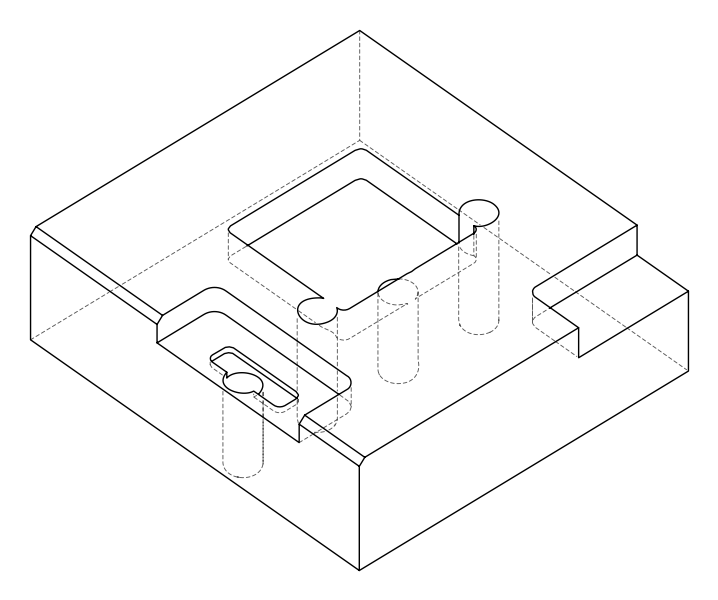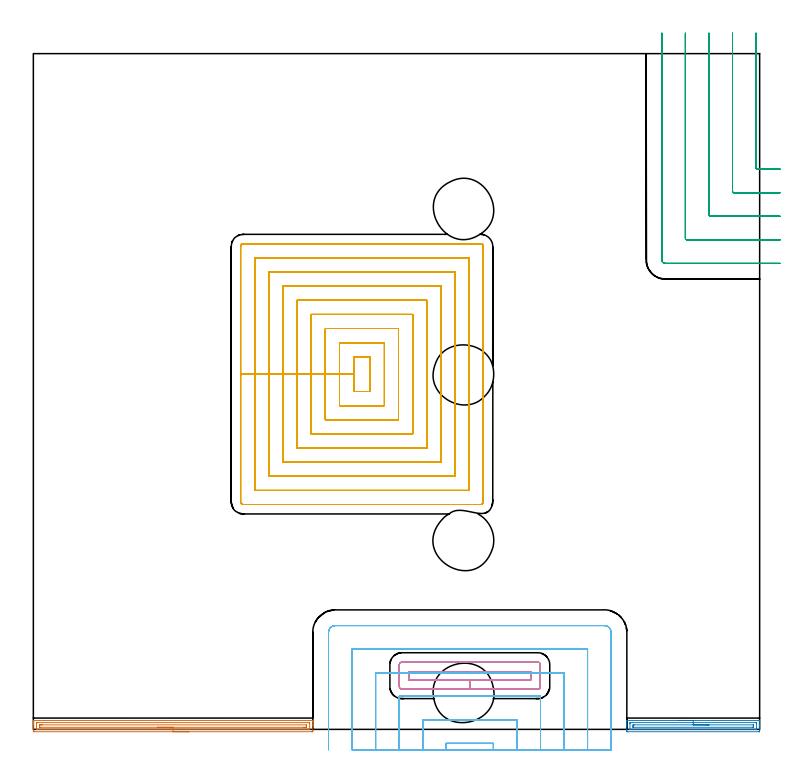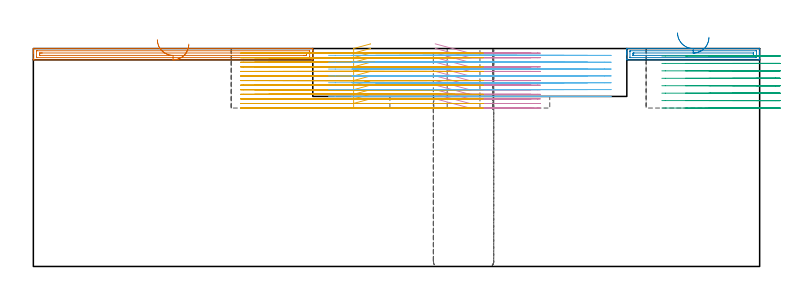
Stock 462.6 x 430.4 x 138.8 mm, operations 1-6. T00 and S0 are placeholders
(PLAN: 10 operations, 4 tool changes, 200.7 min)
(1 AREA_MILL | FG_CHAMFER_SURFACE | UGT0205_001 | 4.47 min | 4725 mm3)
(2 AREA_MILL_1 | FG_CHAMFER_SURFACE_1 | UGT0205_001 | 2.22 min | 2313 mm3)
(3 MILL_CORNER_NOTCH_RECTANGULAR | CORNER_NOTCH_RECTANGULAR | UGT0201_094 | Follow Part, ap 5, ae 75% | 14.13 min | 392320 mm3)
(4 MILL_RECTANGULAR_POCKET | POCKET_RECTANGULAR_STRAIGHT | NXT0201_011 | Follow Part, ap 3, ae 75% | 11.21 min | 110829 mm3)
(5 MILL_RECTANGULAR_POCKET_1 | POCKET_RECTANGULAR_STRAIGHT_1 | NXT0201_011 | Follow Part, ap 3, ae 75% | 85.81 min | 1122743 mm3)
(6 MILL_SLOT | SLOT_PARTIAL_RECTANGULAR | UGT0201_094 | Follow Part, ap 5, ae 75% | 31.11 min | 372079 mm3)
(7 MILL_THROUGH_HOLE_FROM_SOLID_MATERIAL | STEP1HOLE | NXT0201_007 | Circular | 10.74 min | 120226 mm3)
(8 MILL_THROUGH_HOLE_FROM_SOLID_MATERIAL_1 | STEP1HOLE_1 | NXT0201_007 | Circular | 13.66 min | 159846 mm3)
(9 MILL_THROUGH_HOLE_FROM_SOLID_MATERIAL_2 | STEP1HOLE_2 | NXT0201_007 | Circular | 13.66 min | 117062 mm3)
(10 MILL_THROUGH_HOLE_FROM_SOLID_MATERIAL_3 | STEP1HOLE_3 | NXT0201_007 | Circular | 13.66 min | 159404 mm3)
(TOOL UGT0205_001 | Chamfer Mill 20 x 3 x 45 deg. | D20 FL50 Z2)
(TOOL UGT0201_094 | End mill 20 mm | D20 FL38 Z4)
(TOOL NXT0201_011 | ENDMILL 12mm [2P460-1200-NA 1630] | D12 FL38 Z6)
(TOOL NXT0201_007 | ENDMILL 25mm [R216.25-25050GCK54P 1620] | D25 R3 FL54 Z5)
(OP 1 AREA_MILL)
G17 G21 G94 G90
T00 M6
G54
G17 G0 G90 X99. Y-1.5 S1061 M3
G43 Z148.8 H0
Z141.6
G94 G1 X98.962 Z140.728 F250.
X98.848 Z139.863
X98.659 Z139.012
X98.397 Z138.18
X98.063 Z137.374
X97.66 Z136.6
X97.191 Z135.864
X96.66 Z135.172
X96.071 Z134.529
X95.428 Z133.94
X94.736 Z133.408
X94. Z132.94
X93.226 Z132.537
X92.42 Z132.203
X91.588 Z131.941
X90.736 Z131.752
X89.872 Z131.638
X89. Z131.6
X0.611
X0.11 Y-1.495 Z131.603
X0.009 Y-1.491 Z131.606
X0. Y-0.998 Z132.099
Y2.543 Z135.637
Y3.102 Z136.199
Y3.428 Z136.524
Y3.987 Z137.083
Y4.313 Z137.408
Y5.331 Z138.43
X0.008 Y5.679 Z138.77
X0.01 Y5.697 Z138.788
X0.164 Y5.7 Z138.8
X177.836
X177.99 Y5.697 Z138.788
X177.992 Y5.679 Z138.77
X178. Y5.33 Z138.43
Y4.964 Z138.063
Y4.313 Z137.408
Y3.102 Z136.199
Y2.543 Z135.637
Y-0.718 Z132.379
X177.997 Y-0.998 Z132.099
X177.991 Y-1.491 Z131.606
X177.89 Y-1.495 Z131.603
X177.389 Y-1.5 Z131.6
X89.
Y-0.086 Z133.014
X2.175 Y-0.085 Z133.015
X2.077 Y-0.084 Z133.016
X2.03 Y-0.081 Z133.019
X2.013 Y-0.079 Z133.021
X2.01 Y-0.067 Z133.033
X2.005 Y0.04 Z133.14
X2.001 Y0.279 Z133.379
Y3.82 Z136.92
X2.005 Y4.213 Z137.313
X2.009 Y4.265 Z137.365
X2.013 Y4.28 Z137.38
X2.019 Y4.281 Z137.381
X2.072 Y4.284 Z137.384
X2.18 Y4.285 Z137.385
X2.396 Y4.286 Z137.386
X175.825 Y4.285 Z137.385
X175.923 Y4.284 Z137.384
X175.97 Y4.281 Z137.381
X175.987 Y4.279 Z137.379
X175.99 Y4.267 Z137.367
X175.995 Y4.16 Z137.26
X175.999 Y3.921 Z137.021
Y0.38 Z133.48
X175.995 Y-0.013 Z133.087
X175.991 Y-0.065 Z133.035
X175.987 Y-0.08 Z133.02
X175.981 Y-0.081 Z133.019
X175.928 Y-0.084 Z133.016
X175.82 Y-0.085 Z133.015
X175.604 Y-0.086 Z133.014
X89.
Y1.328 Z134.428
X4.182 Y1.329 Z134.429
X4.071 Y1.33 Z134.43
X4.032 Y1.333 Z134.433
X4.017 Y1.334 Z134.434
X4.01 Y1.358 Z134.458
X4.005 Y1.477 Z134.577
X4.001 Y1.657 Z134.757
X4. Y1.837 Z134.937
X4.004 Y2.543 Z135.643
X4.009 Y2.714 Z135.814
X4.025 Y2.865 Z135.965
X4.182 Y2.866 Z135.966
X4.744 Y2.87 Z135.97
X5.075 Y2.871 Z135.971
X5.636 Y2.872 Z135.972
X173.818 Y2.871 Z135.971
X173.929 Y2.869 Z135.969
X173.968 Y2.867 Z135.967
X173.983 Y2.866 Z135.966
X173.99 Y2.842 Z135.942
X173.995 Y2.723 Z135.823
X173.998 Y2.543 Z135.643
X174. Y2.363 Z135.463
X173.996 Y1.657 Z134.757
X173.991 Y1.486 Z134.586
X173.975 Y1.335 Z134.435
X173.818 Y1.334 Z134.434
X173.256 Y1.329 Z134.429
X172.925
X172.364 Y1.328 Z134.428
X89.
X88.128 Z134.466
X87.263 Z134.58
X86.412 Z134.769
X85.58 Z135.032
X84.774 Z135.365
X84. Z135.768
X83.264 Z136.237
X82.572 Z136.768
X81.929 Z137.357
X81.34 Z138.001
X80.808 Z138.693
X80.34 Z139.428
X79.937 Z140.202
X79.603 Z141.008
X79.341 Z141.84
X79.152 Z142.692
X79.038 Z143.557
X79. Z144.428
G0 Z148.8
M5
M2
(OP 2 AREA_MILL_1)
G17 G21 G94 G90
T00 M6
G54
G17 G0 G90 X410.3 Y5.7 S1061 M3
G43 Z148.8 H0
G94 G1 X410.338 Z147.928 F250.
X410.452 Z147.063
X410.641 Z146.212
X410.903 Z145.38
X411.237 Z144.574
X411.64 Z143.8
X412.108 Z143.064
X412.64 Z142.372
X413.229 Z141.729
X413.872 Z141.14
X414.564 Z140.608
X415.3 Z140.14
X416.074 Z139.737
X416.88 Z139.403
X417.712 Z139.141
X418.564 Z138.952
X419.428 Z138.838
X420.3 Z138.8
X462.496
X462.59 Y5.694 Z138.792
X462.6 Y5.465 Z138.564
Y3.841 Z136.94
Y3.428 Z136.524
Y3.221 Z136.318
Y2.543 Z135.64
Y2.336 Z135.433
Y1.657 Z134.751
Y-0.659 Z132.437
X462.597 Y-0.998 Z132.098
X462.592 Y-1.491 Z131.605
X462.55 Y-1.493 Z131.603
X462.052 Y-1.5 Z131.6
X378.548 Y-1.499 Z131.601
X378.051 Y-1.493 Z131.603
X378.008 Y-1.491 Z131.605
X378. Y-0.998 Z132.098
Y1.657 Z134.751
Y2.336 Z135.433
Y2.543 Z135.64
Y3.221 Z136.318
Y3.428 Z136.524
Y3.841 Z136.94
Y4.784 Z137.883
Y5.198 Z138.296
X378.001 Y5.467 Z138.565
X378.01 Y5.694 Z138.793
X378.104 Y5.7 Z138.8
X420.3
Y4.286 Z137.386
X460.303
X460.49 Y4.282 Z137.382
X460.576 Y4.279 Z137.379
X460.59 Y4.234 Z137.334
X460.594 Y4.174 Z137.274
X460.599 Y3.99 Z137.09
Y0.45 Z133.55
X460.594 Y0.126 Z133.226
X460.588 Y-0.079 Z133.021
X460.248 Y-0.086 Z133.014
X380.297
X380.11 Y-0.082 Z133.018
X380.024 Y-0.079 Z133.021
X380.01 Y-0.034 Z133.066
X380.006 Y0.026 Z133.126
X380.001 Y0.21 Z133.31
Y3.75 Z136.85
X380.006 Y4.074 Z137.174
X380.012 Y4.279 Z137.379
X380.352 Y4.286 Z137.386
X420.3
Y2.872 Z135.972
X458.546 Y2.871 Z135.971
X458.574 Y2.869 Z135.969
X458.583 Y2.866 Z135.966
X458.59 Y2.844 Z135.944
X458.598 Y2.643 Z135.743
X458.6 Y2.543 Z135.643
Y2.442 Z135.542
Y1.657 Z134.757
X458.599 Y1.558 Z134.658
X458.59 Y1.456 Z134.556
X458.572 Y1.335 Z134.435
X458.499 Y1.333 Z134.433
X457.94 Y1.329 Z134.429
X382.054
X382.026 Y1.331 Z134.431
X382.017 Y1.334 Z134.434
X382.01 Y1.356 Z134.456
X382.002 Y1.557 Z134.657
X382. Y1.657 Z134.757
Y1.758 Z134.858
Y2.543 Z135.643
X382.001 Y2.642 Z135.742
X382.01 Y2.744 Z135.844
X382.028 Y2.865 Z135.965
X382.101 Y2.867 Z135.967
X382.66 Y2.871 Z135.971
X420.3 Y2.872 Z135.972
X421.172 Z136.01
X422.036 Z136.123
X422.888 Z136.312
X423.72 Z136.575
X424.526 Z136.908
X425.3 Z137.311
X426.036 Z137.78
X426.728 Z138.311
X427.371 Z138.9
X427.96 Z139.544
X428.492 Z140.236
X428.96 Z140.972
X429.363 Z141.745
X429.697 Z142.551
X429.959 Z143.383
X430.148 Z144.235
X430.262 Z145.1
X430.3 Z145.972
G0 Z148.8
M5
M2
(OP 3 MILL_CORNER_NOTCH_RECTANGULAR)
G17 G21 G94 G90
T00 M6
G54
G17 G0 G90 X460.3 Y443.4 S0 M3
G43 Z148.8 H0
Z134.062
G94 G1 Y440.4 F250.
Y357.794 F500.
G3 X461.294 Y356.8 R1.
G1 X472.6
X475.6 F250.
G0 Z148.8
X445.3 Y443.4
Z134.062
G1 Y440.4
Y342.794 F500.
G3 X446.294 Y341.8 R1.
G1 X472.6
X475.6 F250.
G0 Z148.8
X430.3 Y443.4
Z134.062
G1 Y440.4
Y327.794 F500.
G3 X431.294 Y326.8 R1.
G1 X472.6
X475.6 F250.
G0 Z148.8
X415.3 Y443.4
Z134.062
G1 Y440.4
Y312.795 F500.
G3 X416.295 Y311.8 R1.
G1 X472.6
X475.6 F250.
G0 Z148.8
X400.3 Y443.4
Z134.062
G1 Y440.4
Y299. F500.
G3 X402.5 Y296.8 R2.2
G1 X472.6
X475.6 F250.
G0 Z148.8
X460.3 Y443.4
Z129.325
G1 Y440.4
Y357.794 F500.
G3 X461.294 Y356.8 R1.
G1 X472.6
X475.6 F250.
G0 Z148.8
X445.3 Y443.4
Z129.325
G1 Y440.4
Y342.794 F500.
G3 X446.294 Y341.8 R1.
G1 X472.6
X475.6 F250.
G0 Z148.8
X430.3 Y443.4
Z129.325
G1 Y440.4
Y327.794 F500.
G3 X431.294 Y326.8 R1.
G1 X472.6
X475.6 F250.
G0 Z148.8
X415.3 Y443.4
Z129.325
G1 Y440.4
Y312.795 F500.
G3 X416.295 Y311.8 R1.
G1 X472.6
X475.6 F250.
G0 Z148.8
X400.3 Y443.4
Z129.325
G1 Y440.4
Y299. F500.
G3 X402.5 Y296.8 R2.2
G1 X472.6
X475.6 F250.
G0 Z148.8
X460.3 Y443.4
Z124.587
G1 Y440.4
Y357.794 F500.
G3 X461.294 Y356.8 R1.
G1 X472.6
X475.6 F250.
G0 Z148.8
X445.3 Y443.4
Z124.587
G1 Y440.4
Y342.794 F500.
G3 X446.294 Y341.8 R1.
G1 X472.6
X475.6 F250.
G0 Z148.8
X430.3 Y443.4
Z124.587
G1 Y440.4
Y327.794 F500.
G3 X431.294 Y326.8 R1.
G1 X472.6
X475.6 F250.
G0 Z148.8
X415.3 Y443.4
Z124.587
G1 Y440.4
Y312.795 F500.
G3 X416.295 Y311.8 R1.
G1 X472.6
X475.6 F250.
G0 Z148.8
X400.3 Y443.4
Z124.587
G1 Y440.4
Y299. F500.
G3 X402.5 Y296.8 R2.2
G1 X472.6
X475.6 F250.
G0 Z148.8
X460.3 Y443.4
Z119.85
G1 Y440.4
Y357.794 F500.
G3 X461.294 Y356.8 R1.
G1 X472.6
X475.6 F250.
G0 Z148.8
X445.3 Y443.4
Z119.85
G1 Y440.4
Y342.794 F500.
G3 X446.294 Y341.8 R1.
G1 X472.6
X475.6 F250.
G0 Z148.8
X430.3 Y443.4
Z119.85
G1 Y440.4
Y327.794 F500.
G3 X431.294 Y326.8 R1.
G1 X472.6
X475.6 F250.
G0 Z148.8
X415.3 Y443.4
Z119.85
G1 Y440.4
Y312.795 F500.
G3 X416.295 Y311.8 R1.
G1 X472.6
X475.6 F250.
G0 Z148.8
X400.3 Y443.4
Z119.85
G1 Y440.4
Y299. F500.
G3 X402.5 Y296.8 R2.2
G1 X472.6
X475.6 F250.
G0 Z148.8
X460.3 Y443.4
Z115.112
G1 Y440.4
Y357.794 F500.
G3 X461.294 Y356.8 R1.
G1 X472.6
X475.6 F250.
G0 Z148.8
X445.3 Y443.4
Z115.112
G1 Y440.4
Y342.794 F500.
G3 X446.294 Y341.8 R1.
G1 X472.6
X475.6 F250.
G0 Z148.8
X430.3 Y443.4
Z115.112
G1 Y440.4
Y327.794 F500.
G3 X431.294 Y326.8 R1.
G1 X472.6
X475.6 F250.
G0 Z148.8
X415.3 Y443.4
Z115.112
G1 Y440.4
Y312.795 F500.
G3 X416.295 Y311.8 R1.
G1 X472.6
X475.6 F250.
G0 Z148.8
X400.3 Y443.4
Z115.112
G1 Y440.4
Y299. F500.
G3 X402.5 Y296.8 R2.2
G1 X472.6
X475.6 F250.
G0 Z148.8
X460.3 Y443.4
Z110.375
G1 Y440.4
Y357.794 F500.
G3 X461.294 Y356.8 R1.
G1 X472.6
X475.6 F250.
G0 Z148.8
X445.3 Y443.4
Z110.375
G1 Y440.4
Y342.794 F500.
G3 X446.294 Y341.8 R1.
G1 X472.6
X475.6 F250.
G0 Z148.8
X430.3 Y443.4
Z110.375
G1 Y440.4
Y327.794 F500.
G3 X431.294 Y326.8 R1.
G1 X472.6
X475.6 F250.
G0 Z148.8
X415.3 Y443.4
Z110.375
G1 Y440.4
Y312.795 F500.
G3 X416.295 Y311.8 R1.
G1 X472.6
X475.6 F250.
G0 Z148.8
X400.3 Y443.4
Z110.375
G1 Y440.4
Y299. F500.
G3 X402.5 Y296.8 R2.2
G1 X472.6
X475.6 F250.
G0 Z148.8
X460.3 Y443.4
Z105.637
G1 Y440.4
Y357.794 F500.
G3 X461.294 Y356.8 R1.
G1 X472.6
X475.6 F250.
G0 Z148.8
X445.3 Y443.4
Z105.637
G1 Y440.4
Y342.794 F500.
G3 X446.294 Y341.8 R1.
G1 X472.6
X475.6 F250.
G0 Z148.8
X430.3 Y443.4
Z105.637
G1 Y440.4
Y327.794 F500.
G3 X431.294 Y326.8 R1.
G1 X472.6
X475.6 F250.
G0 Z148.8
X415.3 Y443.4
Z105.637
G1 Y440.4
Y312.795 F500.
G3 X416.295 Y311.8 R1.
G1 X472.6
X475.6 F250.
G0 Z148.8
X400.3 Y443.4
Z105.637
G1 Y440.4
Y299. F500.
G3 X402.5 Y296.8 R2.2
G1 X472.6
X475.6 F250.
G0 Z148.8
X460.3 Y443.4
Z100.9
G1 Y440.4
Y357.794 F500.
G3 X461.294 Y356.8 R1.
G1 X472.6
X475.6 F250.
G0 Z148.8
X445.3 Y443.4
Z100.9
G1 Y440.4
Y342.794 F500.
G3 X446.294 Y341.8 R1.
G1 X472.6
X475.6 F250.
G0 Z148.8
X430.3 Y443.4
Z100.9
G1 Y440.4
Y327.794 F500.
G3 X431.294 Y326.8 R1.
G1 X472.6
X475.6 F250.
G0 Z148.8
X415.3 Y443.4
Z100.9
G1 Y440.4
Y312.795 F500.
G3 X416.295 Y311.8 R1.
G1 X472.6
X475.6 F250.
G0 Z148.8
X400.3 Y443.4
Z100.9
G1 Y440.4
Y299. F500.
G3 X402.5 Y296.8 R2.2
G1 X472.6
X475.6 F250.
G0 Z148.8
M5
M2
(OP 4 MILL_RECTANGULAR_POCKET)
G17 G21 G94 G90
T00 M6
G54
G17 G0 G90 X255.924 Y31.6 S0 M3
G43 Z148.8 H1
Z141.8
G94 G1 X278. Z135.885 F250.
X316.9 F500.
Y36.8
X239.1
Y31.6
X255.091
X278.
Y25.6
X321.3
G3 X322.9 Y27.2 R1.6
G1 Y41.2
G3 X321.3 Y42.8 R1.6
G1 X234.7
G3 X233.1 Y41.2 R1.6
G1 Y27.2
G3 X234.7 Y25.6 R1.6
G1 X278.
X279.
G0 X255.924 Y31.6 Z138.885
G1 X278. Z132.969 F250.
X316.9 F500.
Y36.8
X239.1
Y31.6
X255.091
X278.
Y25.6
X321.3
G3 X322.9 Y27.2 R1.6
G1 Y41.2
G3 X321.3 Y42.8 R1.6
G1 X234.7
G3 X233.1 Y41.2 R1.6
G1 Y27.2
G3 X234.7 Y25.6 R1.6
G1 X278.
X279.
G0 X255.924 Y31.6 Z135.969
G1 X278. Z130.054 F250.
X316.9 F500.
Y36.8
X239.1
Y31.6
X278.
Y25.6
X321.3
G3 X322.9 Y27.2 R1.6
G1 Y41.2
G3 X321.3 Y42.8 R1.6
G1 X234.7
G3 X233.1 Y41.2 R1.6
G1 Y27.2
G3 X234.7 Y25.6 R1.6
G1 X278.
X279.
G0 X255.924 Y31.6 Z133.054
G1 X278. Z127.138 F250.
X316.9 F500.
Y36.8
X239.1
Y31.6
X278.
Y25.6
X321.3
G3 X322.9 Y27.2 R1.6
G1 Y41.2
G3 X321.3 Y42.8 R1.6
G1 X234.7
G3 X233.1 Y41.2 R1.6
G1 Y27.2
G3 X234.7 Y25.6 R1.6
G1 X278.
X279.
G0 X255.924 Y31.6 Z130.138
G1 X278. Z124.223 F250.
X316.9 F500.
Y36.8
X239.1
Y31.6
X278.
Y25.6
X321.3
G3 X322.9 Y27.2 R1.6
G1 Y41.2
G3 X321.3 Y42.8 R1.6
G1 X234.7
G3 X233.1 Y41.2 R1.6
G1 Y27.2
G3 X234.7 Y25.6 R1.6
G1 X278.
X279.
G0 X255.924 Y31.6 Z127.223
G1 X278. Z121.308 F250.
X316.9 F500.
Y36.8
X239.1
Y31.6
X278.
Y25.6
X321.3
G3 X322.9 Y27.2 R1.6
G1 Y41.2
G3 X321.3 Y42.8 R1.6
G1 X234.7
G3 X233.1 Y41.2 R1.6
G1 Y27.2
G3 X234.7 Y25.6 R1.6
G1 X278.
X279.
G0 X255.924 Y31.6 Z124.308
G1 X278. Z118.392 F250.
X316.9 F500.
Y36.8
X239.1
Y31.6
X278.
Y25.6
X321.3
G3 X322.9 Y27.2 R1.6
G1 Y41.2
G3 X321.3 Y42.8 R1.6
G1 X234.7
G3 X233.1 Y41.2 R1.6
G1 Y27.2
G3 X234.7 Y25.6 R1.6
G1 X278.
X279.
G0 X255.924 Y31.6 Z121.392
G1 X278. Z115.477 F250.
X316.9 F500.
Y36.8
X239.1
Y31.6
X278.
Y25.6
X321.3
G3 X322.9 Y27.2 R1.6
G1 Y41.2
G3 X321.3 Y42.8 R1.6
G1 X234.7
G3 X233.1 Y41.2 R1.6
G1 Y27.2
G3 X234.7 Y25.6 R1.6
G1 X278.
X279.
G0 X255.924 Y31.6 Z118.477
G1 X278. Z112.562 F250.
X316.9 F500.
Y36.8
X239.1
Y31.6
X278.
Y25.6
X321.3
G3 X322.9 Y27.2 R1.6
G1 Y41.2
G3 X321.3 Y42.8 R1.6
G1 X234.7
G3 X233.1 Y41.2 R1.6
G1 Y27.2
G3 X234.7 Y25.6 R1.6
G1 X278.
X279.
G0 X255.924 Y31.6 Z115.562
G1 X278. Z109.646 F250.
X316.9 F500.
Y36.8
X239.1
Y31.6
X278.
Y25.6
X321.3
G3 X322.9 Y27.2 R1.6
G1 Y41.2
G3 X321.3 Y42.8 R1.6
G1 X234.7
G3 X233.1 Y41.2 R1.6
G1 Y27.2
G3 X234.7 Y25.6 R1.6
G1 X278.
X279.
G0 X255.924 Y31.6 Z112.646
G1 X278. Z106.731 F250.
X316.9 F500.
Y36.8
X239.1
Y31.6
X278.
Y25.6
X321.3
G3 X322.9 Y27.2 R1.6
G1 Y41.2
G3 X321.3 Y42.8 R1.6
G1 X234.7
G3 X233.1 Y41.2 R1.6
G1 Y27.2
G3 X234.7 Y25.6 R1.6
G1 X278.
X279.
G0 X255.924 Y31.6 Z109.731
G1 X278. Z103.815 F250.
X316.9 F500.
Y36.8
X239.1
Y31.6
X278.
Y25.6
X321.3
G3 X322.9 Y27.2 R1.6
G1 Y41.2
G3 X321.3 Y42.8 R1.6
G1 X234.7
G3 X233.1 Y41.2 R1.6
G1 Y27.2
G3 X234.7 Y25.6 R1.6
G1 X278.
X279.
G0 X255.924 Y31.6 Z106.815
G1 X278. Z100.9 F250.
X316.9 F500.
Y36.8
X239.1
Y31.6
X278.
Y25.6
X321.3
G3 X322.9 Y27.2 R1.6
G1 Y41.2
G3 X321.3 Y42.8 R1.6
G1 X234.7
G3 X233.1 Y41.2 R1.6
G1 Y27.2
G3 X234.7 Y25.6 R1.6
G1 X278.
X279.
G0 Z148.8
M5
M2
(OP 5 MILL_RECTANGULAR_POCKET_1)
G17 G21 G94 G90
T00 M6
G54
G17 G0 G90 X214.6 Y236.874 S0 M3
G43 Z148.8 H1
Z141.8
G94 G1 Y237.3 Z141.686 F250.
X204. Z138.845
Y226.25 Z135.885
Y215.2 F500.
X214.6
Y237.3
X204.
Y226.25
X195.
Y206.2
X223.6
Y246.3
X195.
Y226.25
X186.
Y197.2
X232.6
Y255.3
X186.
Y226.25
X177.
Y188.2
X241.6
Y264.3
X177.
Y226.25
X168.
Y179.2
X250.6
Y273.3
X168.
Y226.25
X159.
Y170.2
X259.6
Y282.3
X159.
Y226.25
X150.
Y161.2
X268.6
Y291.3
X150.
Y226.25
X141.
Y152.2
X277.6
Y300.3
X141.
Y226.25
X132.
Y144.9
G3 X133.7 Y143.2 R1.7
G1 X284.9
G3 X286.6 Y144.9 R1.7
G1 Y307.6
G3 X284.9 Y309.3 R1.7
G1 X133.7
G3 X132. Y307.6 R1.7
G1 Y226.25
Y225.25
G0 X214.6 Y236.874 Z138.885
G1 Y237.3 Z138.77 F250.
X204. Z135.93
Y226.25 Z132.969
Y215.2 F500.
X214.6
Y237.3
X204.
Y226.25
X195.
Y206.2
X223.6
Y246.3
X195.
Y226.25
X186.
Y197.2
X232.6
Y255.3
X186.
Y226.25
X177.
Y188.2
X241.6
Y264.3
X177.
Y226.25
X168.
Y179.2
X250.6
Y273.3
X168.
Y226.25
X159.
Y170.2
X259.6
Y282.3
X159.
Y226.25
X150.
Y161.2
X268.6
Y291.3
X150.
Y226.25
X141.
Y152.2
X277.6
Y300.3
X141.
Y226.25
X132.
Y144.9
G3 X133.7 Y143.2 R1.7
G1 X284.9
G3 X286.6 Y144.9 R1.7
G1 Y307.6
G3 X284.9 Y309.3 R1.7
G1 X133.7
G3 X132. Y307.6 R1.7
G1 Y226.25
Y225.25
G0 X214.6 Y236.874 Z135.969
G1 Y237.3 Z135.855 F250.
X204. Z133.015
Y226.25 Z130.054
Y215.2 F500.
X214.6
Y237.3
X204.
Y226.25
X195.
Y206.2
X223.6
Y246.3
X195.
Y226.25
X186.
Y197.2
X232.6
Y255.3
X186.
Y226.25
X177.
Y188.2
X241.6
Y264.3
X177.
Y226.25
X168.
Y179.2
X250.6
Y273.3
X168.
Y226.25
X159.
Y170.2
X259.6
Y282.3
X159.
Y226.25
X150.
Y161.2
X268.6
Y291.3
X150.
Y226.25
X141.
Y152.2
X277.6
Y300.3
X141.
Y226.25
X132.
Y144.9
G3 X133.7 Y143.2 R1.7
G1 X284.9
G3 X286.6 Y144.9 R1.7
G1 Y307.6
G3 X284.9 Y309.3 R1.7
G1 X133.7
G3 X132. Y307.6 R1.7
G1 Y226.25
Y225.25
G0 X214.6 Y236.874 Z133.054
G1 Y237.3 Z132.939 F250.
X204. Z130.099
Y226.25 Z127.138
Y215.2 F500.
X214.6
Y237.3
X204.
Y226.25
X195.
Y206.2
X223.6
Y246.3
X195.
Y226.25
X186.
Y197.2
X232.6
Y255.3
X186.
Y226.25
X177.
Y188.2
X241.6
Y264.3
X177.
Y226.25
X168.
Y179.2
X250.6
Y273.3
X168.
Y226.25
X159.
Y170.2
X259.6
Y282.3
X159.
Y226.25
X150.
Y161.2
X268.6
Y291.3
X150.
Y226.25
X141.
Y152.2
X277.6
Y300.3
X141.
Y226.25
X132.
Y144.9
G3 X133.7 Y143.2 R1.7
G1 X284.9
G3 X286.6 Y144.9 R1.7
G1 Y307.6
G3 X284.9 Y309.3 R1.7
G1 X133.7
G3 X132. Y307.6 R1.7
G1 Y226.25
Y225.25
G0 X214.6 Y236.874 Z130.138
G1 Y237.3 Z130.024 F250.
X204. Z127.184
Y226.25 Z124.223
Y215.2 F500.
X214.6
Y237.3
X204.
Y226.25
X195.
Y206.2
X223.6
Y246.3
X195.
Y226.25
X186.
Y197.2
X232.6
Y255.3
X186.
Y226.25
X177.
Y188.2
X241.6
Y264.3
X177.
Y226.25
X168.
Y179.2
X250.6
Y273.3
X168.
Y226.25
X159.
Y170.2
X259.6
Y282.3
X159.
Y226.25
X150.
Y161.2
X268.6
Y291.3
X150.
Y226.25
X141.
Y152.2
X277.6
Y300.3
X141.
Y226.25
X132.
Y144.9
G3 X133.7 Y143.2 R1.7
G1 X284.9
G3 X286.6 Y144.9 R1.7
G1 Y307.6
G3 X284.9 Y309.3 R1.7
G1 X133.7
G3 X132. Y307.6 R1.7
G1 Y226.25
Y225.25
G0 X214.6 Y236.874 Z127.223
G1 Y237.3 Z127.109 F250.
X204. Z124.268
Y226.25 Z121.308
Y215.2 F500.
X214.6
Y237.3
X204.
Y226.25
X195.
Y206.2
X223.6
Y246.3
X195.
Y226.25
X186.
Y197.2
X232.6
Y255.3
X186.
Y226.25
X177.
Y188.2
X241.6
Y264.3
X177.
Y226.25
X168.
Y179.2
X250.6
Y273.3
X168.
Y226.25
X159.
Y170.2
X259.6
Y282.3
X159.
Y226.25
X150.
Y161.2
X268.6
Y291.3
X150.
Y226.25
X141.
Y152.2
X277.6
Y300.3
X141.
Y226.25
X132.
Y144.9
G3 X133.7 Y143.2 R1.7
G1 X284.9
G3 X286.6 Y144.9 R1.7
G1 Y307.6
G3 X284.9 Y309.3 R1.7
G1 X133.7
G3 X132. Y307.6 R1.7
G1 Y226.25
Y225.25
G0 X214.6 Y236.874 Z124.308
G1 Y237.3 Z124.193 F250.
X204. Z121.353
Y226.25 Z118.392
Y215.2 F500.
X214.6
Y237.3
X204.
Y226.25
X195.
Y206.2
X223.6
Y246.3
X195.
Y226.25
X186.
Y197.2
X232.6
Y255.3
X186.
Y226.25
X177.
Y188.2
X241.6
Y264.3
X177.
Y226.25
X168.
Y179.2
X250.6
Y273.3
X168.
Y226.25
X159.
Y170.2
X259.6
Y282.3
X159.
Y226.25
X150.
Y161.2
X268.6
Y291.3
X150.
Y226.25
X141.
Y152.2
X277.6
Y300.3
X141.
Y226.25
X132.
Y144.9
G3 X133.7 Y143.2 R1.7
G1 X284.9
G3 X286.6 Y144.9 R1.7
G1 Y307.6
G3 X284.9 Y309.3 R1.7
G1 X133.7
G3 X132. Y307.6 R1.7
G1 Y226.25
Y225.25
G0 X214.6 Y236.874 Z121.392
G1 Y237.3 Z121.278 F250.
X204. Z118.438
Y226.25 Z115.477
Y215.2 F500.
X214.6
Y237.3
X204.
Y226.25
X195.
Y206.2
X223.6
Y246.3
X195.
Y226.25
X186.
Y197.2
X232.6
Y255.3
X186.
Y226.25
X177.
Y188.2
X241.6
Y264.3
X177.
Y226.25
X168.
Y179.2
X250.6
Y273.3
X168.
Y226.25
X159.
Y170.2
X259.6
Y282.3
X159.
Y226.25
X150.
Y161.2
X268.6
Y291.3
X150.
Y226.25
X141.
Y152.2
X277.6
Y300.3
X141.
Y226.25
X132.
Y144.9
G3 X133.7 Y143.2 R1.7
G1 X284.9
G3 X286.6 Y144.9 R1.7
G1 Y307.6
G3 X284.9 Y309.3 R1.7
G1 X133.7
G3 X132. Y307.6 R1.7
G1 Y226.25
Y225.25
G0 X214.6 Y236.874 Z118.477
G1 Y237.3 Z118.363 F250.
X204. Z115.522
Y226.25 Z112.562
Y215.2 F500.
X214.6
Y237.3
X204.
Y226.25
X195.
Y206.2
X223.6
Y246.3
X195.
Y226.25
X186.
Y197.2
X232.6
Y255.3
X186.
Y226.25
X177.
Y188.2
X241.6
Y264.3
X177.
Y226.25
X168.
Y179.2
X250.6
Y273.3
X168.
Y226.25
X159.
Y170.2
X259.6
Y282.3
X159.
Y226.25
X150.
Y161.2
X268.6
Y291.3
X150.
Y226.25
X141.
Y152.2
X277.6
Y300.3
X141.
Y226.25
X132.
Y144.9
G3 X133.7 Y143.2 R1.7
G1 X284.9
G3 X286.6 Y144.9 R1.7
G1 Y307.6
G3 X284.9 Y309.3 R1.7
G1 X133.7
G3 X132. Y307.6 R1.7
G1 Y226.25
Y225.25
G0 X214.6 Y236.874 Z115.562
G1 Y237.3 Z115.447 F250.
X204. Z112.607
Y226.25 Z109.646
Y215.2 F500.
X214.6
Y237.3
X204.
Y226.25
X195.
Y206.2
X223.6
Y246.3
X195.
Y226.25
X186.
Y197.2
X232.6
Y255.3
X186.
Y226.25
X177.
Y188.2
X241.6
Y264.3
X177.
Y226.25
X168.
Y179.2
X250.6
Y273.3
X168.
Y226.25
X159.
Y170.2
X259.6
Y282.3
X159.
Y226.25
X150.
Y161.2
X268.6
Y291.3
X150.
Y226.25
X141.
Y152.2
X277.6
Y300.3
X141.
Y226.25
X132.
Y144.9
G3 X133.7 Y143.2 R1.7
G1 X284.9
G3 X286.6 Y144.9 R1.7
G1 Y307.6
G3 X284.9 Y309.3 R1.7
G1 X133.7
G3 X132. Y307.6 R1.7
G1 Y226.25
Y225.25
G0 X214.6 Y236.874 Z112.646
G1 Y237.3 Z112.532 F250.
X204. Z109.692
Y226.25 Z106.731
Y215.2 F500.
X214.6
Y237.3
X204.
Y226.25
X195.
Y206.2
X223.6
Y246.3
X195.
Y226.25
X186.
Y197.2
X232.6
Y255.3
X186.
Y226.25
X177.
Y188.2
X241.6
Y264.3
X177.
Y226.25
X168.
Y179.2
X250.6
Y273.3
X168.
Y226.25
X159.
Y170.2
X259.6
Y282.3
X159.
Y226.25
X150.
Y161.2
X268.6
Y291.3
X150.
Y226.25
X141.
Y152.2
X277.6
Y300.3
X141.
Y226.25
X132.
Y144.9
G3 X133.7 Y143.2 R1.7
G1 X284.9
G3 X286.6 Y144.9 R1.7
G1 Y307.6
G3 X284.9 Y309.3 R1.7
G1 X133.7
G3 X132. Y307.6 R1.7
G1 Y226.25
Y225.25
G0 X214.6 Y236.874 Z109.731
G1 Y237.3 Z109.616 F250.
X204. Z106.776
Y226.25 Z103.815
Y215.2 F500.
X214.6
Y237.3
X204.
Y226.25
X195.
Y206.2
X223.6
Y246.3
X195.
Y226.25
X186.
Y197.2
X232.6
Y255.3
X186.
Y226.25
X177.
Y188.2
X241.6
Y264.3
X177.
Y226.25
X168.
Y179.2
X250.6
Y273.3
X168.
Y226.25
X159.
Y170.2
X259.6
Y282.3
X159.
Y226.25
X150.
Y161.2
X268.6
Y291.3
X150.
Y226.25
X141.
Y152.2
X277.6
Y300.3
X141.
Y226.25
X132.
Y144.9
G3 X133.7 Y143.2 R1.7
G1 X284.9
G3 X286.6 Y144.9 R1.7
G1 Y307.6
G3 X284.9 Y309.3 R1.7
G1 X133.7
G3 X132. Y307.6 R1.7
G1 Y226.25
Y225.25
G0 X214.6 Y236.874 Z106.815
G1 Y237.3 Z106.701 F250.
X204. Z103.861
Y226.25 Z100.9
Y215.2 F500.
X214.6
Y237.3
X204.
Y226.25
X195.
Y206.2
X223.6
Y246.3
X195.
Y226.25
X186.
Y197.2
X232.6
Y255.3
X186.
Y226.25
X177.
Y188.2
X241.6
Y264.3
X177.
Y226.25
X168.
Y179.2
X250.6
Y273.3
X168.
Y226.25
X159.
Y170.2
X259.6
Y282.3
X159.
Y226.25
X150.
Y161.2
X268.6
Y291.3
X150.
Y226.25
X141.
Y152.2
X277.6
Y300.3
X141.
Y226.25
X132.
Y144.9
G3 X133.7 Y143.2 R1.7
G1 X284.9
G3 X286.6 Y144.9 R1.7
G1 Y307.6
G3 X284.9 Y309.3 R1.7
G1 X133.7
G3 X132. Y307.6 R1.7
G1 Y226.25
Y225.25
G0 Z148.8
M5
M2
(OP 6 MILL_SLOT)
G17 G21 G94 G90
T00 M6
G54
G17 G0 G90 X293. Y-13. S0 M3
G43 Z148.8 H0
Z134.443
G94 G1 Y-10. F250.
Y-8.9 F500.
X263.
Y-10.
Y-13. F250.
X308.
Y-10.
Y6.1 F500.
X248.
Y-10.
Y-13. F250.
X323.
Y-10.
Y21.1 F500.
X233.
Y-10.
Y-13. F250.
X338.
Y-10.
Y36.1 F500.
X318.9
X315.9 F250.
X240.1 F500.
X237.1 F250.
X218. F500.
Y-10.
Y-13. F250.
X353.
Y-10.
Y51.1 F500.
X203.
Y-10.
Y-13. F250.
X368.
Y-10.
Y61.8 F500.
G3 X363.7 Y66.1 R4.3
G1 X192.3
G3 X188. Y61.8 R4.3
G1 Y-10.
Y-13. F250.
G0 X293. Z130.086
G1 Y-10.
Y-8.9 F500.
X263.
Y-10.
Y-13. F250.
X308.
Y-10.
Y6.1 F500.
X248.
Y-10.
Y-13. F250.
X323.
Y-10.
Y21.1 F500.
X233.
Y-10.
Y-13. F250.
X338.
Y-10.
Y36.1 F500.
X318.9
X315.9 F250.
X240.1 F500.
X237.1 F250.
X218. F500.
Y-10.
Y-13. F250.
X353.
Y-10.
Y51.1 F500.
X203.
Y-10.
Y-13. F250.
X368.
Y-10.
Y61.8 F500.
G3 X363.7 Y66.1 R4.3
G1 X192.3
G3 X188. Y61.8 R4.3
G1 Y-10.
Y-13. F250.
G0 X293. Z125.729
G1 Y-10.
Y-8.9 F500.
X263.
Y-10.
Y-13. F250.
X308.
Y-10.
Y6.1 F500.
X248.
Y-10.
Y-13. F250.
X323.
Y-10.
Y21.1 F500.
X233.
Y-10.
Y-13. F250.
X338.
Y-10.
Y36.1 F500.
X318.9
X315.9 F250.
X240.1 F500.
X237.1 F250.
X218. F500.
Y-10.
Y-13. F250.
X353.
Y-10.
Y51.1 F500.
X203.
Y-10.
Y-13. F250.
X368.
Y-10.
Y61.8 F500.
G3 X363.7 Y66.1 R4.3
G1 X192.3
G3 X188. Y61.8 R4.3
G1 Y-10.
Y-13. F250.
G0 X293. Z121.371
G1 Y-10.
Y-8.9 F500.
X263.
Y-10.
Y-13. F250.
X308.
Y-10.
Y6.1 F500.
X248.
Y-10.
Y-13. F250.
X323.
Y-10.
Y21.1 F500.
X233.
Y-10.
Y-13. F250.
X338.
Y-10.
Y36.1 F500.
X318.9
X315.9 F250.
X240.1 F500.
X237.1 F250.
X218. F500.
Y-10.
Y-13. F250.
X353.
Y-10.
Y51.1 F500.
X203.
Y-10.
Y-13. F250.
X368.
Y-10.
Y61.8 F500.
G3 X363.7 Y66.1 R4.3
G1 X192.3
G3 X188. Y61.8 R4.3
G1 Y-10.
Y-13. F250.
G0 X293. Z117.014
G1 Y-10.
Y-8.9 F500.
X263.
Y-10.
Y-13. F250.
X308.
Y-10.
Y6.1 F500.
X248.
Y-10.
Y-13. F250.
X323.
Y-10.
Y21.1 F500.
X233.
Y-10.
Y-13. F250.
X338.
Y-10.
Y36.1 F500.
X318.9
X315.9 F250.
X240.1 F500.
X237.1 F250.
X218. F500.
Y-10.
Y-13. F250.
X353.
Y-10.
Y51.1 F500.
X203.
Y-10.
Y-13. F250.
X368.
Y-10.
Y61.8 F500.
G3 X363.7 Y66.1 R4.3
G1 X192.3
G3 X188. Y61.8 R4.3
G1 Y-10.
Y-13. F250.
G0 X293. Z112.657
G1 Y-10.
Y-8.9 F500.
X263.
Y-10.
Y-13. F250.
X308.
Y-10.
Y6.1 F500.
X248.
Y-10.
Y-13. F250.
X323.
Y-10.
Y21.1 F500.
X233.
Y-10.
Y-13. F250.
X338.
Y-10.
Y36.1 F500.
X318.9
X315.9 F250.
X240.1 F500.
X237.1 F250.
X218. F500.
Y-10.
Y-13. F250.
X353.
Y-10.
Y51.1 F500.
X203.
Y-10.
Y-13. F250.
X368.
Y-10.
Y61.8 F500.
G3 X363.7 Y66.1 R4.3
G1 X192.3
G3 X188. Y61.8 R4.3
G1 Y-10.
Y-13. F250.
G0 X293. Z108.3
G1 Y-10.
Y-8.9 F500.
X263.
Y-10.
Y-13. F250.
X308.
Y-10.
Y6.1 F500.
X248.
Y-10.
Y-13. F250.
X323.
Y-10.
Y21.1 F500.
X233.
Y-10.
Y-13. F250.
X338.
Y-10.
Y36.1 F500.
X318.9
X315.9 F250.
X240.1 F500.
X237.1 F250.
X218. F500.
Y-10.
Y-13. F250.
X353.
Y-10.
Y51.1 F500.
X203.
Y-10.
Y-13. F250.
X368.
Y-10.
Y61.8 F500.
G3 X363.7 Y66.1 R4.3
G1 X192.3
G3 X188. Y61.8 R4.3
G1 Y-10.
Y-13. F250.
G0 Z148.8
M5
M2
